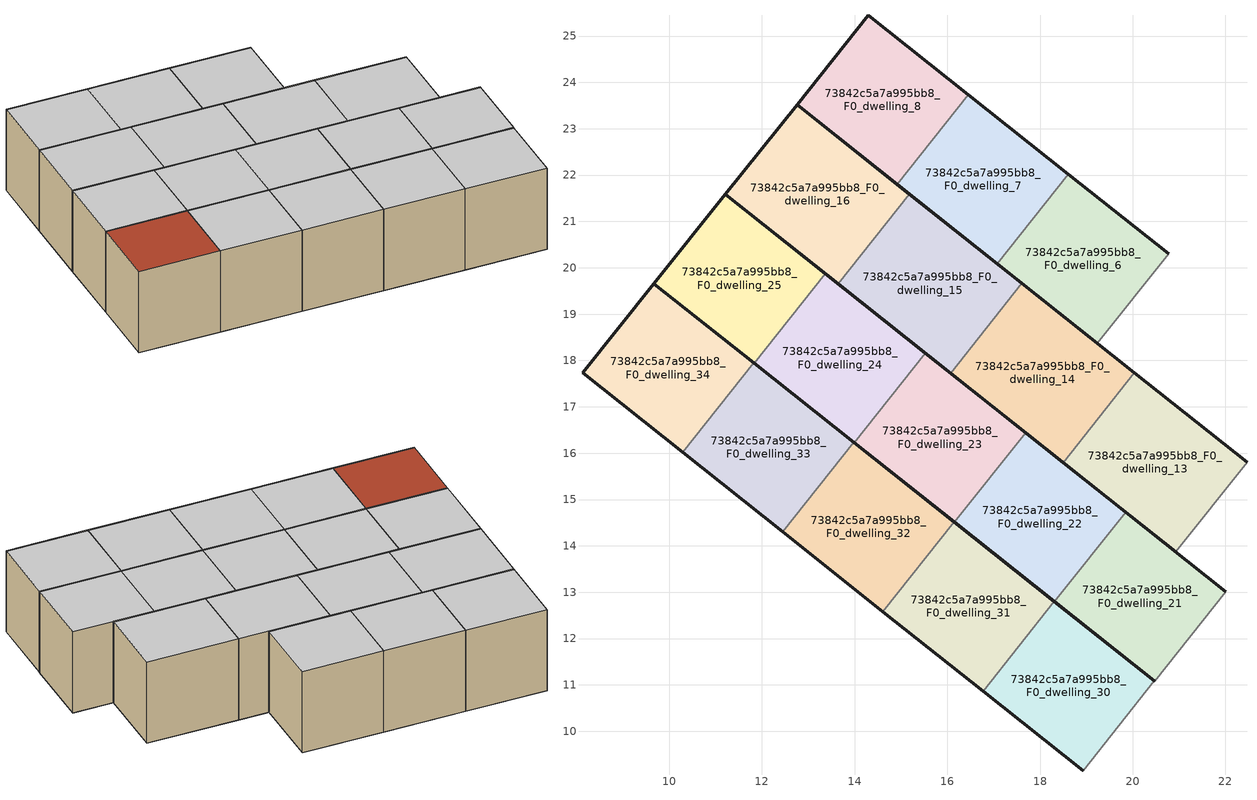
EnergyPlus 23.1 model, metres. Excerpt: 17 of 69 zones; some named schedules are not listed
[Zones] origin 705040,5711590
73842c5a7a995bb8_F0_dwelling_13
 floor ground (EU_floor_Construction): 20.93,13.87 22.46,15.8 20.04,17.73 18.5,15.8 z0
 wall outside (EU_wall_Construction): 20.04,17.73 22.46,15.8 / 20.93,13.87 18.5,15.8 z0:3
 wall to 73842c5a7a995bb8_F0_dwelling_14 (EU_wall_Construction): 18.5,15.8 20.04,17.73 z0:3
 wall to 73842c5a7a995bb8_F0_dwelling_12 (EU_wall_Construction): 22.46,15.8 20.93,13.87 z0:3
 ceiling to 73842c5a7a995bb8_F1_dwelling_13 (EU_floor_Construction): 22.46,15.8 20.93,13.87 18.5,15.8 20.04,17.73 z3
73842c5a7a995bb8_F0_dwelling_14
 floor ground (EU_floor_Construction): 18.5,15.8 20.04,17.73 17.61,19.66 16.07,17.73 z0
 wall outside (EU_wall_Construction): 17.61,19.66 20.04,17.73 / 18.5,15.8 16.07,17.73 z0:3
 wall to 73842c5a7a995bb8_F0_dwelling_15 (EU_wall_Construction): 16.07,17.73 17.61,19.66 z0:3
 ceiling to 73842c5a7a995bb8_F1_dwelling_14 (EU_floor_Construction): 20.04,17.73 18.5,15.8 16.07,17.73 17.61,19.66 z3
73842c5a7a995bb8_F0_dwelling_15
 floor ground (EU_floor_Construction): 16.07,17.73 17.61,19.66 15.18,21.59 13.65,19.66 z0
 wall outside (EU_wall_Construction): 15.18,21.59 17.61,19.66 / 16.07,17.73 13.65,19.66 z0:3
 wall to 73842c5a7a995bb8_F0_dwelling_16 (EU_wall_Construction): 13.65,19.66 15.18,21.59 z0:3
 ceiling to 73842c5a7a995bb8_F1_dwelling_15 (EU_floor_Construction): 17.61,19.66 16.07,17.73 13.65,19.66 15.18,21.59 z3
73842c5a7a995bb8_F0_dwelling_16
 floor ground (EU_floor_Construction): 13.65,19.66 15.18,21.59 12.76,23.52 11.21,21.59 z0
 wall outside (EU_wall_Construction): 13.65,19.66 11.21,21.59 12.76,23.52 15.18,21.59 z0:3
 ceiling to 73842c5a7a995bb8_F1_dwelling_16 (EU_floor_Construction): 15.18,21.59 13.65,19.66 11.21,21.59 12.76,23.52 z3
73842c5a7a995bb8_F0_dwelling_21
 floor ground (EU_floor_Construction): 20.47,11.08 22.01,13.02 19.85,14.73 18.31,12.8 z0
 wall outside (EU_wall_Construction): 19.85,14.73 22.01,13.02 / 20.47,11.08 18.31,12.8 z0:3
 wall to 73842c5a7a995bb8_F0_dwelling_22 (EU_wall_Construction): 18.31,12.8 19.85,14.73 z0:3
 wall to 73842c5a7a995bb8_F0_dwelling_20 (EU_wall_Construction): 22.01,13.02 20.47,11.08 z0:3
 ceiling to 73842c5a7a995bb8_F1_dwelling_21 (EU_floor_Construction): 22.01,13.02 20.47,11.08 18.31,12.8 19.85,14.73 z3
73842c5a7a995bb8_F0_dwelling_22
 floor ground (EU_floor_Construction): 18.31,12.8 19.85,14.73 17.69,16.45 16.15,14.51 z0
 wall outside (EU_wall_Construction): 17.69,16.45 19.85,14.73 / 18.31,12.8 16.15,14.51 z0:3
 wall to 73842c5a7a995bb8_F0_dwelling_23 (EU_wall_Construction): 16.15,14.51 17.69,16.45 z0:3
 ceiling to 73842c5a7a995bb8_F1_dwelling_22 (EU_floor_Construction): 19.85,14.73 18.31,12.8 16.15,14.51 17.69,16.45 z3
73842c5a7a995bb8_F0_dwelling_23
 floor ground (EU_floor_Construction): 16.15,14.51 17.69,16.45 15.53,18.16 13.99,16.23 z0
 wall outside (EU_wall_Construction): 15.53,18.16 17.69,16.45 / 16.15,14.51 13.99,16.23 z0:3
 wall to 73842c5a7a995bb8_F0_dwelling_24 (EU_wall_Construction): 13.99,16.23 15.53,18.16 z0:3
 ceiling to 73842c5a7a995bb8_F1_dwelling_23 (EU_floor_Construction): 17.69,16.45 16.15,14.51 13.99,16.23 15.53,18.16 z3
73842c5a7a995bb8_F0_dwelling_24
 floor ground (EU_floor_Construction): 13.99,16.23 15.53,18.16 13.37,19.88 11.83,17.94 z0
 wall outside (EU_wall_Construction): 13.37,19.88 15.53,18.16 / 13.99,16.23 11.83,17.94 z0:3
 wall to 73842c5a7a995bb8_F0_dwelling_25 (EU_wall_Construction): 11.83,17.94 13.37,19.88 z0:3
 ceiling to 73842c5a7a995bb8_F1_dwelling_24 (EU_floor_Construction): 15.53,18.16 13.99,16.23 11.83,17.94 13.37,19.88 z3
73842c5a7a995bb8_F0_dwelling_25
 floor ground (EU_floor_Construction): 11.83,17.94 13.37,19.88 11.21,21.59 9.67,19.66 z0
 wall outside (EU_wall_Construction): 11.83,17.94 9.67,19.66 11.21,21.59 13.37,19.88 z0:3
 ceiling to 73842c5a7a995bb8_F1_dwelling_25 (EU_floor_Construction): 13.37,19.88 11.83,17.94 9.67,19.66 11.21,21.59 z3
73842c5a7a995bb8_F0_dwelling_30
 floor ground (EU_floor_Construction): 18.93,9.15 20.46,11.09 18.31,12.8 16.77,10.87 z0
 wall outside (EU_wall_Construction): 18.93,9.15 16.77,10.87 / 18.31,12.8 20.46,11.09 z0:3
 wall to 73842c5a7a995bb8_F0_dwelling_29 (EU_wall_Construction): 20.46,11.09 18.93,9.15 z0:3
 wall to 73842c5a7a995bb8_F0_dwelling_31 (EU_wall_Construction): 16.77,10.87 18.31,12.8 z0:3
 ceiling to 73842c5a7a995bb8_F1_dwelling_30 (EU_floor_Construction): 20.46,11.09 18.93,9.15 16.77,10.87 18.31,12.8 z3
73842c5a7a995bb8_F0_dwelling_31
 floor ground (EU_floor_Construction): 16.77,10.87 18.31,12.8 16.15,14.52 14.61,12.58 z0
 wall outside (EU_wall_Construction): 16.77,10.87 14.61,12.58 / 16.15,14.52 18.31,12.8 z0:3
 wall to 73842c5a7a995bb8_F0_dwelling_32 (EU_wall_Construction): 14.61,12.58 16.15,14.52 z0:3
 ceiling to 73842c5a7a995bb8_F1_dwelling_31 (EU_floor_Construction): 18.31,12.8 16.77,10.87 14.61,12.58 16.15,14.52 z3
73842c5a7a995bb8_F0_dwelling_32
 floor ground (EU_floor_Construction): 14.61,12.58 16.15,14.52 13.99,16.23 12.45,14.3 z0
 wall outside (EU_wall_Construction): 14.61,12.58 12.45,14.3 / 13.99,16.23 16.15,14.52 z0:3
 wall to 73842c5a7a995bb8_F0_dwelling_33 (EU_wall_Construction): 12.45,14.3 13.99,16.23 z0:3
 ceiling to 73842c5a7a995bb8_F1_dwelling_32 (EU_floor_Construction): 16.15,14.52 14.61,12.58 12.45,14.3 13.99,16.23 z3
73842c5a7a995bb8_F0_dwelling_33
 floor ground (EU_floor_Construction): 12.45,14.3 13.99,16.23 11.83,17.95 10.29,16.01 z0
 wall outside (EU_wall_Construction): 12.45,14.3 10.29,16.01 / 11.83,17.95 13.99,16.23 z0:3
 wall to 73842c5a7a995bb8_F0_dwelling_34 (EU_wall_Construction): 10.29,16.01 11.83,17.95 z0:3
 ceiling to 73842c5a7a995bb8_F1_dwelling_33 (EU_floor_Construction): 13.99,16.23 12.45,14.3 10.29,16.01 11.83,17.95 z3
73842c5a7a995bb8_F0_dwelling_34
 floor ground (EU_floor_Construction): 10.29,16.01 11.83,17.95 9.67,19.66 8.13,17.73 z0
 wall outside (EU_wall_Construction): 10.29,16.01 8.13,17.73 9.67,19.66 11.83,17.95 z0:3
 roof outside (EU_roof_Construction): 11.83,17.95 10.29,16.01 8.13,17.73 9.67,19.66 z3
73842c5a7a995bb8_F0_dwelling_6
 floor ground (EU_floor_Construction): 19.24,18.37 20.77,20.3 18.61,22.02 17.08,20.08 z0
 wall outside (EU_wall_Construction): 18.61,22.02 20.77,20.3 / 19.24,18.37 17.08,20.08 z0:3
 wall to 73842c5a7a995bb8_F0_dwelling_7 (EU_wall_Construction): 17.08,20.08 18.61,22.02 z0:3
 wall to 73842c5a7a995bb8_F0_dwelling_5 (EU_wall_Construction): 20.77,20.3 19.24,18.37 z0:3
 ceiling to 73842c5a7a995bb8_F1_dwelling_6 (EU_floor_Construction): 20.77,20.3 19.24,18.37 17.08,20.08 18.61,22.02 z3
73842c5a7a995bb8_F0_dwelling_7
 floor ground (EU_floor_Construction): 17.08,20.08 18.61,22.02 16.45,23.73 14.92,21.8 z0
 wall outside (EU_wall_Construction): 16.45,23.73 18.61,22.02 / 17.08,20.08 14.92,21.8 z0:3
 wall to 73842c5a7a995bb8_F0_dwelling_8 (EU_wall_Construction): 14.92,21.8 16.45,23.73 z0:3
 ceiling to 73842c5a7a995bb8_F1_dwelling_7 (EU_floor_Construction): 18.61,22.02 17.08,20.08 14.92,21.8 16.45,23.73 z3
73842c5a7a995bb8_F0_dwelling_8
 floor ground (EU_floor_Construction): 14.92,21.8 16.45,23.73 14.3,25.44 12.76,23.52 z0
 wall outside (EU_wall_Construction): 14.92,21.8 12.76,23.52 14.3,25.44 16.45,23.73 z0:3
 ceiling to 73842c5a7a995bb8_F1_dwelling_8 (EU_floor_Construction): 16.45,23.73 14.92,21.8 12.76,23.52 14.3,25.44 z3
[Building]
EU S2 Campaign: North Axis=0; Terrain=City; Solar Distribution=FullExterior
[Site:Location]
London: Latitude=51.5; Longitude=-0.5; Time Zone=0; Elevation=25
[SizingPeriod:WeatherFileDays]
AnnualSizingPeriod: Begin Month=1; Begin Day of Month=1; End Month=12; End Day of Month=31; Day of Week for Start Day=Monday; Use Weather File Daylight Saving Period=No; Use Weather File Rain and Snow Indicators=No
[MATERIAL]
EU_InternalMass_Material: Roughness=MediumRough; Thickness=0.1; Conductivity=1; Density=1800; Specific Heat=900; Thermal Absorptance=0.9; Solar Absorptance=0.7; Visible Absorptance=0.7
[MATERIAL:NOMASS] Roughness=MediumRough; Thermal Absorptance=0.9; Solar Absorptance=0.7; Visible Absorptance=0.7
Name | Thermal Resistance
EU_wall_NoMass | 0.635353
EU_roof_NoMass | 0.675062
EU_floor_NoMass | 1.96382
[CONSTRUCTION]
EU_wall_Construction: EU_wall_NoMass
EU_roof_Construction: EU_roof_NoMass
EU_floor_Construction: EU_floor_NoMass
EU_InternalMass_Construction: EU_InternalMass_Material
[ZONE] Type=1; Multiplier=1; Ceiling Height=autocalculate; Floor Area=autocalculate; Part of Total Floor Area=Yes
Name | Volume
73842c5a7a995bb8_F0_dwelling_13; 73842c5a7a995bb8_F0_dwelling_15 | 22.9768
73842c5a7a995bb8_F0_dwelling_14 | 22.9702
73842c5a7a995bb8_F0_dwelling_16 | 22.9775
73842c5a7a995bb8_F0_dwelling_21 | 20.4163
73842c5a7a995bb8_F0_dwelling_22 | 20.4126
73842c5a7a995bb8_F0_dwelling_23; 73842c5a7a995bb8_F0_dwelling_24 | 20.4185
73842c5a7a995bb8_F0_dwelling_25; 73842c5a7a995bb8_F0_dwelling_7 | 20.4236
73842c5a7a995bb8_F0_dwelling_30 | 20.4177
73842c5a7a995bb8_F0_dwelling_31; 73842c5a7a995bb8_F0_dwelling_33 | 20.417
73842c5a7a995bb8_F0_dwelling_32 | 20.428
73842c5a7a995bb8_F0_dwelling_34; 73842c5a7a995bb8_F0_dwelling_6; 73842c5a7a995bb8_F0_dwelling_8 | 20.4192
[INTERNALMASS] Construction=EU_InternalMass_Construction
Name | Zone or ZoneList | Surface Area
73842c5a7a995bb8_F0_dwelling_6_EU_InternalMass | 73842c5a7a995bb8_F0_dwelling_6 | 6.80628
73842c5a7a995bb8_F0_dwelling_7_EU_InternalMass | 73842c5a7a995bb8_F0_dwelling_7 | 6.8079
73842c5a7a995bb8_F0_dwelling_8_EU_InternalMass | 73842c5a7a995bb8_F0_dwelling_8 | 6.80626
73842c5a7a995bb8_F0_dwelling_13_EU_InternalMass | 73842c5a7a995bb8_F0_dwelling_13 | 7.6587
73842c5a7a995bb8_F0_dwelling_14_EU_InternalMass | 73842c5a7a995bb8_F0_dwelling_14 | 7.65716
73842c5a7a995bb8_F0_dwelling_15_EU_InternalMass | 73842c5a7a995bb8_F0_dwelling_15 | 7.65869
73842c5a7a995bb8_F0_dwelling_16_EU_InternalMass | 73842c5a7a995bb8_F0_dwelling_16 | 7.65913
73842c5a7a995bb8_F0_dwelling_21_EU_InternalMass | 73842c5a7a995bb8_F0_dwelling_21 | 6.80587
73842c5a7a995bb8_F0_dwelling_22_EU_InternalMass | 73842c5a7a995bb8_F0_dwelling_22 | 6.80434
73842c5a7a995bb8_F0_dwelling_23_EU_InternalMass | 73842c5a7a995bb8_F0_dwelling_23 | 6.80587
73842c5a7a995bb8_F0_dwelling_24_EU_InternalMass | 73842c5a7a995bb8_F0_dwelling_24 | 6.80587
73842c5a7a995bb8_F0_dwelling_25_EU_InternalMass | 73842c5a7a995bb8_F0_dwelling_25 | 6.8081
73842c5a7a995bb8_F0_dwelling_30_EU_InternalMass | 73842c5a7a995bb8_F0_dwelling_30 | 6.80587
73842c5a7a995bb8_F0_dwelling_31_EU_InternalMass | 73842c5a7a995bb8_F0_dwelling_31 | 6.80587
73842c5a7a995bb8_F0_dwelling_32_EU_InternalMass | 73842c5a7a995bb8_F0_dwelling_32 | 6.80934
73842c5a7a995bb8_F0_dwelling_33_EU_InternalMass | 73842c5a7a995bb8_F0_dwelling_33 | 6.80587
73842c5a7a995bb8_F0_dwelling_34_EU_InternalMass | 73842c5a7a995bb8_F0_dwelling_34 | 6.80636
[OTHEREQUIPMENT] Fuel Type=Electricity; Design Level Calculation Method=Watts/Area; Power per Zone Floor Area=1; Fraction Latent=0; Fraction Radiant=0; Fraction Lost=0; Carbon Dioxide Generation Rate=0; EndUse Subcategory=EU_Step8_InternalGains
Name | Zone or ZoneList or Space or SpaceList | Schedule
EU_Step8_InternalGain_73842c5a7a995bb8_F0_dwelling_6_f000 | 73842c5a7a995bb8_F0_dwelling_6 | EU_Step8_GainSchedule_73842c5a7a995bb8_F0_dwelling_6_f000
EU_Step8_InternalGain_73842c5a7a995bb8_F0_dwelling_7_f000 | 73842c5a7a995bb8_F0_dwelling_7 | EU_Step8_GainSchedule_73842c5a7a995bb8_F0_dwelling_7_f000
EU_Step8_InternalGain_73842c5a7a995bb8_F0_dwelling_8_f000 | 73842c5a7a995bb8_F0_dwelling_8 | EU_Step8_GainSchedule_73842c5a7a995bb8_F0_dwelling_8_f000
EU_Step8_InternalGain_73842c5a7a995bb8_F0_dwelling_13_f000 | 73842c5a7a995bb8_F0_dwelling_13 | EU_Step8_GainSchedule_73842c5a7a995bb8_F0_dwelling_13_f000
EU_Step8_InternalGain_73842c5a7a995bb8_F0_dwelling_14_f000 | 73842c5a7a995bb8_F0_dwelling_14 | EU_Step8_GainSchedule_73842c5a7a995bb8_F0_dwelling_14_f000
EU_Step8_InternalGain_73842c5a7a995bb8_F0_dwelling_15_f000 | 73842c5a7a995bb8_F0_dwelling_15 | EU_Step8_GainSchedule_73842c5a7a995bb8_F0_dwelling_15_f000
EU_Step8_InternalGain_73842c5a7a995bb8_F0_dwelling_16_f000 | 73842c5a7a995bb8_F0_dwelling_16 | EU_Step8_GainSchedule_73842c5a7a995bb8_F0_dwelling_16_f000
EU_Step8_InternalGain_73842c5a7a995bb8_F0_dwelling_21_f000 | 73842c5a7a995bb8_F0_dwelling_21 | EU_Step8_GainSchedule_73842c5a7a995bb8_F0_dwelling_21_f000
EU_Step8_InternalGain_73842c5a7a995bb8_F0_dwelling_22_f000 | 73842c5a7a995bb8_F0_dwelling_22 | EU_Step8_GainSchedule_73842c5a7a995bb8_F0_dwelling_22_f000
EU_Step8_InternalGain_73842c5a7a995bb8_F0_dwelling_23_f000 | 73842c5a7a995bb8_F0_dwelling_23 | EU_Step8_GainSchedule_73842c5a7a995bb8_F0_dwelling_23_f000
EU_Step8_InternalGain_73842c5a7a995bb8_F0_dwelling_24_f000 | 73842c5a7a995bb8_F0_dwelling_24 | EU_Step8_GainSchedule_73842c5a7a995bb8_F0_dwelling_24_f000
EU_Step8_InternalGain_73842c5a7a995bb8_F0_dwelling_25_f000 | 73842c5a7a995bb8_F0_dwelling_25 | EU_Step8_GainSchedule_73842c5a7a995bb8_F0_dwelling_25_f000
EU_Step8_InternalGain_73842c5a7a995bb8_F0_dwelling_30_f000 | 73842c5a7a995bb8_F0_dwelling_30 | EU_Step8_GainSchedule_73842c5a7a995bb8_F0_dwelling_30_f000
EU_Step8_InternalGain_73842c5a7a995bb8_F0_dwelling_31_f000 | 73842c5a7a995bb8_F0_dwelling_31 | EU_Step8_GainSchedule_73842c5a7a995bb8_F0_dwelling_31_f000
EU_Step8_InternalGain_73842c5a7a995bb8_F0_dwelling_32_f000 | 73842c5a7a995bb8_F0_dwelling_32 | EU_Step8_GainSchedule_73842c5a7a995bb8_F0_dwelling_32_f000
EU_Step8_InternalGain_73842c5a7a995bb8_F0_dwelling_33_f000 | 73842c5a7a995bb8_F0_dwelling_33 | EU_Step8_GainSchedule_73842c5a7a995bb8_F0_dwelling_33_f000
EU_Step8_InternalGain_73842c5a7a995bb8_F0_dwelling_34_f000 | 73842c5a7a995bb8_F0_dwelling_34 | EU_Step8_GainSchedule_73842c5a7a995bb8_F0_dwelling_34_f000
[ZONEVENTILATION:DESIGNFLOWRATE] Schedule=EU_AlwaysOn; Design Flow Rate Calculation Method=AirChanges/Hour; Air Changes per Hour=0.555504; Ventilation Type=Natural; Fan Pressure Rise=0; Fan Total Efficiency=1; Constant Term Coefficient=1; Temperature Term Coefficient=0; Velocity Term Coefficient=0; Velocity Squared Term Coefficient=0; Minimum Indoor Temperature=-100; Maximum Indoor Temperature=100; Delta Temperature=-100; Minimum Outdoor Temperature=-100; Maximum Outdoor Temperature=100; Maximum Wind Speed=40
Name | Zone or ZoneList or Space or SpaceList
EU_ConstantAir_73842c5a7a995bb8_F0_dwelling_6 | 73842c5a7a995bb8_F0_dwelling_6
EU_ConstantAir_73842c5a7a995bb8_F0_dwelling_7 | 73842c5a7a995bb8_F0_dwelling_7
EU_ConstantAir_73842c5a7a995bb8_F0_dwelling_8 | 73842c5a7a995bb8_F0_dwelling_8
EU_ConstantAir_73842c5a7a995bb8_F0_dwelling_13 | 73842c5a7a995bb8_F0_dwelling_13
EU_ConstantAir_73842c5a7a995bb8_F0_dwelling_14 | 73842c5a7a995bb8_F0_dwelling_14
EU_ConstantAir_73842c5a7a995bb8_F0_dwelling_15 | 73842c5a7a995bb8_F0_dwelling_15
EU_ConstantAir_73842c5a7a995bb8_F0_dwelling_16 | 73842c5a7a995bb8_F0_dwelling_16
EU_ConstantAir_73842c5a7a995bb8_F0_dwelling_21 | 73842c5a7a995bb8_F0_dwelling_21
EU_ConstantAir_73842c5a7a995bb8_F0_dwelling_22 | 73842c5a7a995bb8_F0_dwelling_22
EU_ConstantAir_73842c5a7a995bb8_F0_dwelling_23 | 73842c5a7a995bb8_F0_dwelling_23
EU_ConstantAir_73842c5a7a995bb8_F0_dwelling_24 | 73842c5a7a995bb8_F0_dwelling_24
EU_ConstantAir_73842c5a7a995bb8_F0_dwelling_25 | 73842c5a7a995bb8_F0_dwelling_25
EU_ConstantAir_73842c5a7a995bb8_F0_dwelling_30 | 73842c5a7a995bb8_F0_dwelling_30
EU_ConstantAir_73842c5a7a995bb8_F0_dwelling_31 | 73842c5a7a995bb8_F0_dwelling_31
EU_ConstantAir_73842c5a7a995bb8_F0_dwelling_32 | 73842c5a7a995bb8_F0_dwelling_32
EU_ConstantAir_73842c5a7a995bb8_F0_dwelling_33 | 73842c5a7a995bb8_F0_dwelling_33
EU_ConstantAir_73842c5a7a995bb8_F0_dwelling_34 | 73842c5a7a995bb8_F0_dwelling_34
[HVACTEMPLATE:THERMOSTAT] Constant Heating Setpoint=20; Constant Cooling Setpoint=50
EU_HeatOnly_73842c5a7a995bb8_F0_dwelling_0; EU_HeatOnly_73842c5a7a995bb8_F0_dwelling_1; EU_HeatOnly_73842c5a7a995bb8_F0_dwelling_2; EU_HeatOnly_73842c5a7a995bb8_F0_dwelling_3; EU_HeatOnly_73842c5a7a995bb8_F0_dwelling_4; EU_HeatOnly_73842c5a7a995bb8_F0_dwelling_5; EU_HeatOnly_73842c5a7a995bb8_F0_dwelling_6; EU_HeatOnly_73842c5a7a995bb8_F0_dwelling_7; EU_HeatOnly_73842c5a7a995bb8_F0_dwelling_8; EU_HeatOnly_73842c5a7a995bb8_F0_dwelling_9; EU_HeatOnly_73842c5a7a995bb8_F0_dwelling_10; EU_HeatOnly_73842c5a7a995bb8_F0_dwelling_11; EU_HeatOnly_73842c5a7a995bb8_F0_dwelling_12; EU_HeatOnly_73842c5a7a995bb8_F0_dwelling_13; EU_HeatOnly_73842c5a7a995bb8_F0_dwelling_14; EU_HeatOnly_73842c5a7a995bb8_F0_dwelling_15; EU_HeatOnly_73842c5a7a995bb8_F0_dwelling_16; EU_HeatOnly_73842c5a7a995bb8_F0_dwelling_17; EU_HeatOnly_73842c5a7a995bb8_F0_dwelling_18; EU_HeatOnly_73842c5a7a995bb8_F0_dwelling_19; EU_HeatOnly_73842c5a7a995bb8_F0_dwelling_20; EU_HeatOnly_73842c5a7a995bb8_F0_dwelling_21; EU_HeatOnly_73842c5a7a995bb8_F0_dwelling_22; EU_HeatOnly_73842c5a7a995bb8_F0_dwelling_23; EU_HeatOnly_73842c5a7a995bb8_F0_dwelling_24; EU_HeatOnly_73842c5a7a995bb8_F0_dwelling_25; EU_HeatOnly_73842c5a7a995bb8_F0_dwelling_26; EU_HeatOnly_73842c5a7a995bb8_F0_dwelling_27; EU_HeatOnly_73842c5a7a995bb8_F0_dwelling_28; EU_HeatOnly_73842c5a7a995bb8_F0_dwelling_29; EU_HeatOnly_73842c5a7a995bb8_F0_dwelling_30; EU_HeatOnly_73842c5a7a995bb8_F0_dwelling_31; EU_HeatOnly_73842c5a7a995bb8_F0_dwelling_32; EU_HeatOnly_73842c5a7a995bb8_F0_dwelling_33; EU_HeatOnly_73842c5a7a995bb8_F0_dwelling_34; EU_HeatOnly_73842c5a7a995bb8_F1_dwelling_0; EU_HeatOnly_73842c5a7a995bb8_F1_dwelling_1; EU_HeatOnly_73842c5a7a995bb8_F1_dwelling_2; EU_HeatOnly_73842c5a7a995bb8_F1_dwelling_3; EU_HeatOnly_73842c5a7a995bb8_F1_dwelling_4; EU_HeatOnly_73842c5a7a995bb8_F1_dwelling_5; EU_HeatOnly_73842c5a7a995bb8_F1_dwelling_6; EU_HeatOnly_73842c5a7a995bb8_F1_dwelling_7; EU_HeatOnly_73842c5a7a995bb8_F1_dwelling_8; EU_HeatOnly_73842c5a7a995bb8_F1_dwelling_9; EU_HeatOnly_73842c5a7a995bb8_F1_dwelling_10; EU_HeatOnly_73842c5a7a995bb8_F1_dwelling_11; EU_HeatOnly_73842c5a7a995bb8_F1_dwelling_12; EU_HeatOnly_73842c5a7a995bb8_F1_dwelling_13; EU_HeatOnly_73842c5a7a995bb8_F1_dwelling_14; EU_HeatOnly_73842c5a7a995bb8_F1_dwelling_15; EU_HeatOnly_73842c5a7a995bb8_F1_dwelling_16; EU_HeatOnly_73842c5a7a995bb8_F1_dwelling_17
